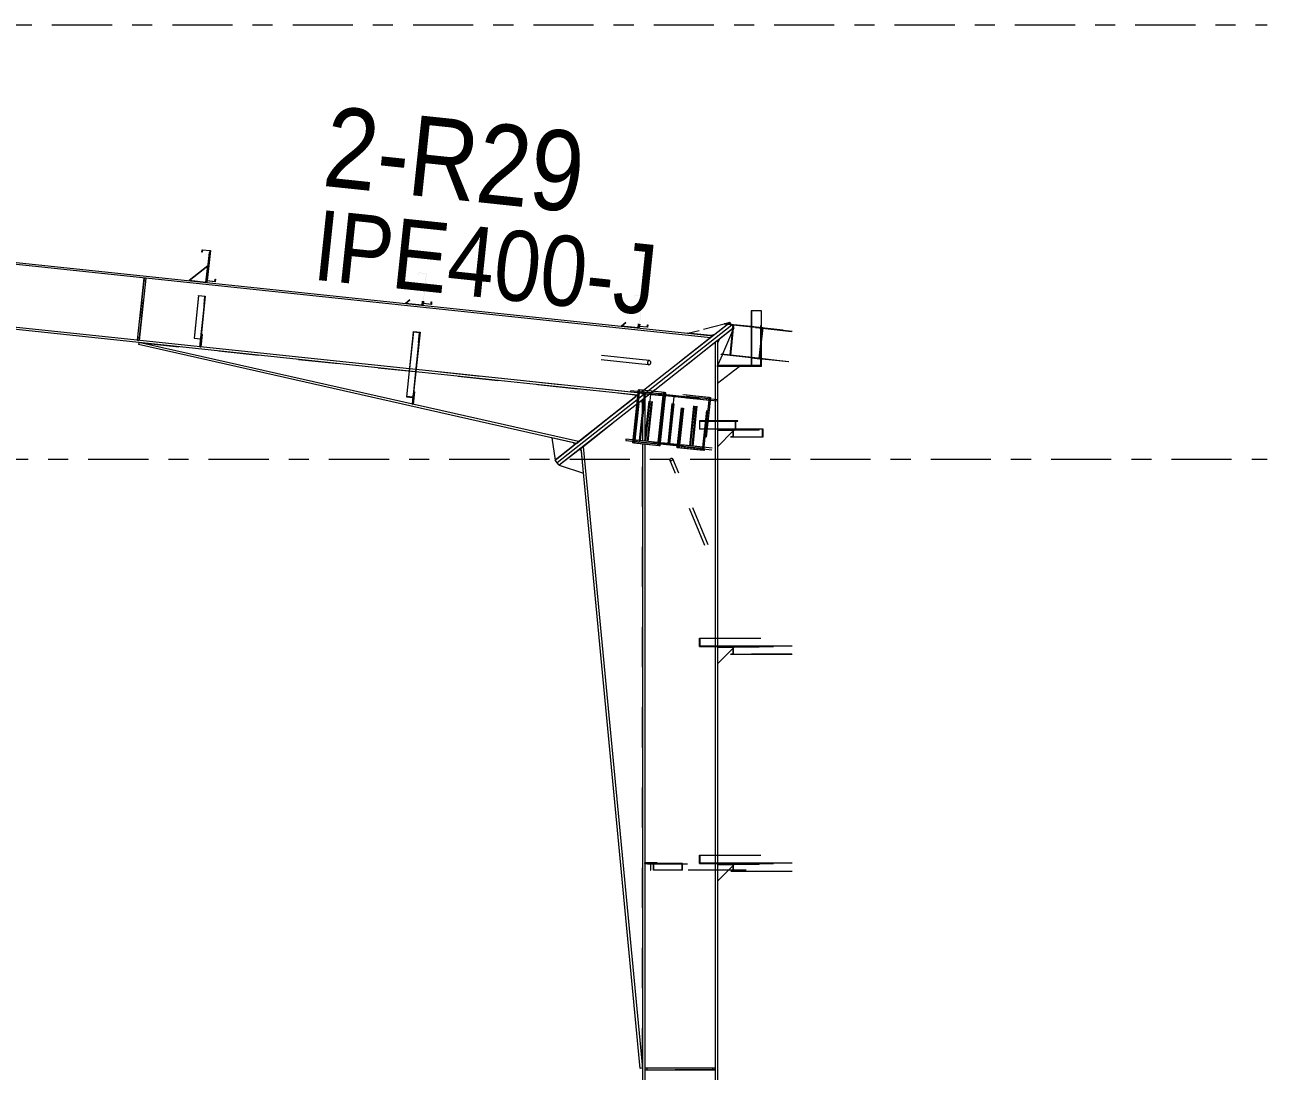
# Model space of a CAD drawing. Header units: millimetres. Extents: x -49 to 773, y -69 to 505.
# Drawn here: x 334.8 to 396.8, y 61.4 to 113.5 of the extents above; entities that cross this region are included whole.
import ezdxf

# ---------------------------------------------------------------- set-up
doc = ezdxf.new("R2010")
doc.units = ezdxf.units.MM
for name, pattern in [('XKITLINE00', [0]), ('XKITLINE02', [4, 2, -2]), ('XKITLINE03', [6, 3, -1, 1, -1])]:
    doc.linetypes.add(name, pattern=pattern)
for name, color, linetype, lineweight in [('Part', 2, 'Continuous', 0), ('PartMark', 7, 'Continuous', 0), ('S-grid', 1, 'Continuous', 0)]:
    doc.layers.add(name, color=color, linetype=linetype, lineweight=lineweight)
doc.styles.add('ARIAL', font='ARIAL.TTF')

# ---------------------------------------------------------------- blocks, each defined once
blk = doc.blocks.new('*A1')
at = {"layer": 'Part'}
blk.add_hatch(color=3, dxfattribs=at).paths.add_polyline_path([(343.502, 100.027), (343.504, 100.048), (343.836, 100.013), (343.792, 99.593), (343.775, 99.595), (343.817, 99.994)], flags=17)
blk = doc.blocks.new('*A2')
at = {"layer": 'Part'}
blk.add_hatch(color=3, dxfattribs=at).paths.add_polyline_path([(369.707, 98.619), (369.709, 98.635), (370.173, 98.586), (370.011, 97.053), (369.547, 97.102), (369.549, 97.119), (369.994, 97.071), (370.152, 98.571)], flags=17)
blk = doc.blocks.new('*A3')
at = {"layer": 'Part'}
blk.add_hatch(color=3, dxfattribs=at).paths.add_polyline_path([(368.494, 93.777), (368.494, 93.39), (370.173, 93.39), (370.173, 92.973), (370.033, 92.973), (370.033, 92.988), (370.156, 92.988), (370.156, 93.375), (368.478, 93.375), (368.478, 93.792), (368.617, 93.792), (368.617, 93.777)], flags=17)
blk = doc.blocks.new('*A4')
at = {"layer": 'Part'}
blk.add_hatch(color=3, dxfattribs=at).paths.add_polyline_path([(368.494, 82.943), (368.494, 82.557), (370.173, 82.557), (370.173, 82.14), (370.033, 82.14), (370.033, 82.155), (370.156, 82.155), (370.156, 82.542), (368.478, 82.542), (368.478, 82.958), (368.617, 82.958), (368.617, 82.943)], flags=17)
blk = doc.blocks.new('*A5')
at = {"layer": 'Part'}
blk.add_hatch(color=3, dxfattribs=at).paths.add_polyline_path([(368.494, 72.11), (368.494, 71.723), (370.173, 71.723), (370.173, 71.307), (370.033, 71.307), (370.033, 71.322), (370.156, 71.322), (370.156, 71.708), (368.478, 71.708), (368.478, 72.125), (368.617, 72.125), (368.617, 72.11)], flags=17)
blk = doc.blocks.new('*A14')
at = {"layer": 'Part'}
blk.add_hatch(color=3, dxfattribs=at).paths.add_polyline_path([(365.047, 95.218), (365.055, 95.293), (366.446, 95.146), (366.438, 95.071), (365.772, 95.142), (365.526, 92.805), (366.191, 92.734), (366.183, 92.66), (364.793, 92.806), (364.8, 92.881), (365.466, 92.811), (365.712, 95.148)], flags=17)
blk = doc.blocks.new('*A15')
at = {"layer": 'Part'}
blk.add_hatch(color=3, dxfattribs=at).paths.add_polyline_path([(344.317, 100.748), (344.329, 100.857), (344.344, 100.856), (344.331, 100.731), (343.916, 100.775), (344.074, 102.268), (343.689, 102.309), (343.678, 102.199), (343.663, 102.201), (343.676, 102.325), (344.09, 102.282), (343.933, 100.788)], flags=17)
blk = doc.blocks.new('*A71')
at = {"layer": 'Part'}
blk.add_hatch(color=3, dxfattribs=at).paths.add_polyline_path([(355.091, 99.611), (355.102, 99.721), (355.117, 99.719), (355.104, 99.595), (354.69, 99.639), (354.847, 101.132), (354.463, 101.173), (354.451, 101.063), (354.436, 101.065), (354.449, 101.189), (354.864, 101.145), (354.706, 99.652)], flags=17)
blk = doc.blocks.new('*A72')
at = {"layer": 'Part'}
blk.add_hatch(color=3, dxfattribs=at).paths.add_polyline_path([(354.205, 98.219), (354.208, 98.245), (354.539, 98.21), (354.485, 97.695), (354.468, 97.697), (354.52, 98.186)], flags=17)
blk = doc.blocks.new('*A99')
at = {"layer": 'Part'}
blk.add_hatch(color=3, dxfattribs=at).paths.add_polyline_path([(368.494, 82.943), (368.494, 82.557), (370.173, 82.557), (370.173, 82.14), (370.033, 82.14), (370.033, 82.155), (370.156, 82.155), (370.156, 82.542), (368.478, 82.542), (368.478, 82.958), (368.617, 82.958), (368.617, 82.943)], flags=17)
blk = doc.blocks.new('*A100')
at = {"layer": 'Part'}
blk.add_hatch(color=3, dxfattribs=at).paths.add_polyline_path([(368.494, 72.11), (368.494, 71.723), (370.173, 71.723), (370.173, 71.307), (370.033, 71.307), (370.033, 71.322), (370.156, 71.322), (370.156, 71.708), (368.478, 71.708), (368.478, 72.125), (368.617, 72.125), (368.617, 72.11)], flags=17)
blk = doc.blocks.new('*A104')
at = {"layer": 'Part'}
blk.add_hatch(color=3, dxfattribs=at).paths.add_polyline_path([(367.254, 71.692), (367.254, 71.708), (367.63, 71.708), (367.63, 71.375), (367.612, 71.375), (367.612, 71.692)], flags=17)
blk = doc.blocks.new('*A105')
at = {"layer": 'Part'}
blk.add_hatch(color=3, dxfattribs=at).paths.add_polyline_path([(365.864, 98.475), (365.876, 98.584), (365.891, 98.583), (365.878, 98.459), (365.463, 98.502), (365.621, 99.996), (365.236, 100.036), (365.225, 99.927), (365.21, 99.928), (365.223, 100.053), (365.637, 100.009), (365.48, 98.516)], flags=17)
blk = doc.blocks.new('*A106')
at = {"layer": 'Part'}
blk.add_hatch(color=3, dxfattribs=at).paths.add_polyline_path([(355.091, 99.611), (355.102, 99.721), (355.117, 99.719), (355.104, 99.595), (354.69, 99.639), (354.847, 101.132), (354.463, 101.173), (354.451, 101.063), (354.436, 101.065), (354.449, 101.189), (354.864, 101.145), (354.706, 99.652)], flags=17)
blk = doc.blocks.new('*A107')
at = {"layer": 'Part'}
blk.add_hatch(color=3, dxfattribs=at).paths.add_polyline_path([(344.317, 100.748), (344.329, 100.857), (344.344, 100.856), (344.331, 100.731), (343.916, 100.775), (344.074, 102.268), (343.689, 102.309), (343.678, 102.199), (343.663, 102.201), (343.676, 102.325), (344.09, 102.282), (343.933, 100.788)], flags=17)
blk = doc.blocks.new('*A319')
at = {"layer": 'S-grid', "color": 1, "linetype": 'XKITLINE03', "lineweight": 0}
blk.add_line((186.192, 113.542), (396.77, 113.542), dxfattribs=at)
blk = doc.blocks.new('*A320')
at = {"layer": 'S-grid', "color": 1, "linetype": 'XKITLINE03', "lineweight": 0}
blk.add_line((-10, 91.875), (396.77, 91.875), dxfattribs=at)
blk = doc.blocks.new('*A323')
at = {"layer": 'Part', "color": 7, "linetype": 'XKITLINE02', "lineweight": 0}
for p, q in [((365.473, 95.332), (365.194, 92.68)), ((365.249, 92.674), (365.529, 95.326)), ((366.725, 95.2), (365.473, 95.332)), ((366.445, 92.548), (365.194, 92.68))]:
    blk.add_line(p, q, dxfattribs=at)
at = {"layer": 'Part', "color": 2, "linetype": 'XKITLINE00', "lineweight": 0}
for p, q in [((366.453, 92.548), (366.733, 95.2)), ((366.509, 92.542), (366.788, 95.194)), ((366.788, 95.194), (366.725, 95.2)), ((366.509, 92.542), (366.445, 92.548))]:
    blk.add_line(p, q, dxfattribs=at)
blk = doc.blocks.new('*A324')
at = {"layer": 'Part', "color": 7, "linetype": 'XKITLINE02', "lineweight": 0}
for p, q in [((365.594, 95.236), (365.586, 95.161)), ((365.586, 95.161), (366.772, 95.036)), ((366.78, 95.111), (365.594, 95.236)), ((365.871, 92.768), (366.118, 95.105)), ((365.92, 92.763), (366.166, 95.1)), ((366.483, 95.067), (366.491, 95.141)), ((366.698, 95.044), (366.705, 95.119)), ((366.902, 92.659), (367.148, 94.996)), ((365.34, 92.824), (365.332, 92.75)), ((366.517, 92.625), (365.332, 92.75)), ((366.525, 92.699), (365.34, 92.824)), ((366.229, 92.655), (366.237, 92.73)), ((366.443, 92.632), (366.451, 92.707))]:
    blk.add_line(p, q, dxfattribs=at)
at = {"layer": 'Part', "color": 2, "linetype": 'XKITLINE00', "lineweight": 0}
for p, q in [((367.874, 94.92), (366.772, 95.036)), ((366.78, 95.111), (367.882, 94.994)), ((366.962, 92.653), (367.209, 94.99)), ((367.882, 94.994), (367.874, 94.92)), ((367.62, 92.508), (366.517, 92.625)), ((366.525, 92.699), (367.627, 92.583)), ((367.627, 92.583), (367.62, 92.508))]:
    blk.add_line(p, q, dxfattribs=at)
blk = doc.blocks.new('*A325')
at = {"layer": 'Part', "color": 7, "linetype": 'XKITLINE02', "lineweight": 0}
for p, q in [((371.45, 82.542), (369.375, 82.542)), ((369.375, 82.542), (369.375, 82.5)), ((369.375, 82.542), (369.375, 82.5)), ((370.061, 82.5), (370.061, 82.542)), ((371.45, 82.5), (370.156, 82.5)), ((370.967, 82.5), (370.967, 82.542)), ((371.45, 82.5), (371.45, 82.542))]:
    blk.add_line(p, q, dxfattribs=at)
at = {"layer": 'Part', "color": 2, "linetype": 'XKITLINE00', "lineweight": 0}
for p, q in [((369.375, 82.5), (370.156, 82.5)), ((369.806, 82.5), (369.806, 82.542))]:
    blk.add_line(p, q, dxfattribs=at)
blk = doc.blocks.new('*A326')
at = {"layer": 'Part', "color": 7, "linetype": 'XKITLINE02', "lineweight": 0}
for p, q in [((369.375, 82.5), (369.375, 81.667)), ((370.205, 82.5), (369.375, 82.5)), ((370.156, 82.451), (370.205, 82.5))]:
    blk.add_line(p, q, dxfattribs=at)
at = {"layer": 'Part', "color": 2, "linetype": 'XKITLINE00', "lineweight": 0}
blk.add_line((370.156, 82.451), (369.375, 81.667), dxfattribs=at)
blk = doc.blocks.new('*A327')
at = {"layer": 'Part', "color": 7, "linetype": 'XKITLINE02', "lineweight": 0}
for p, q in [((362.473, 92.352), (361.484, 91.573)), ((362.689, 91.185), (362.583, 92.305))]:
    blk.add_line(p, q, dxfattribs=at)
at = {"layer": 'Part', "color": 2, "linetype": 'XKITLINE00', "lineweight": 0}
for p, q in [((362.583, 92.305), (362.473, 92.352)), ((361.484, 91.573), (362.689, 91.185))]:
    blk.add_line(p, q, dxfattribs=at)
blk = doc.blocks.new('*A328')
at = {"layer": 'Part', "color": 2, "linetype": 'XKITLINE00', "lineweight": 0}
for p, q in [((361.114, 92.942), (361.278, 91.835)), ((362.235, 92.589), (362.211, 92.694))]:
    blk.add_line(p, q, dxfattribs=at)
at = {"layer": 'Part', "color": 7, "linetype": 'XKITLINE02', "lineweight": 0}
for p, q in [((362.211, 92.694), (361.114, 92.942)), ((361.278, 91.835), (362.235, 92.589))]:
    blk.add_line(p, q, dxfattribs=at)
blk = doc.blocks.new('*A329')
at = {"layer": 'Part', "color": 2, "linetype": 'XKITLINE00', "lineweight": 0}
for p, q in [((369.473, 97.871), (369.375, 97.669)), ((370.122, 98.28), (369.619, 97.111)), ((369.612, 97.095), (369.375, 96.544))]:
    blk.add_line(p, q, dxfattribs=at)
at = {"layer": 'Part', "color": 7, "linetype": 'XKITLINE02', "lineweight": 0}
for p, q in [((370.188, 98.435), (369.473, 97.871)), ((370.188, 98.435), (370.122, 98.28)), ((369.375, 97.669), (369.375, 96.544)), ((369.619, 97.111), (369.612, 97.095))]:
    blk.add_line(p, q, dxfattribs=at)
blk = doc.blocks.new('*A330')
at = {"layer": 'Part', "color": 2, "linetype": 'XKITLINE00', "lineweight": 0}
for p, q in [((371.57, 99.275), (371.049, 99.275)), ((371.049, 99.275), (371.049, 96.544)), ((371.086, 96.544), (371.086, 99.275)), ((371.57, 96.544), (371.57, 99.275)), ((371.049, 96.544), (371.57, 96.544))]:
    blk.add_line(p, q, dxfattribs=at)
at = {"layer": 'Part', "color": 7, "linetype": 'XKITLINE02', "lineweight": 0}
blk.add_line((371.532, 96.544), (371.532, 99.275), dxfattribs=at)
blk = doc.blocks.new('*A331')
at = {"layer": 'Part', "color": 2, "linetype": 'XKITLINE00', "lineweight": 0}
blk.add_line((369.375, 95.669), (370.442, 96.502), dxfattribs=at)
at = {"layer": 'Part', "color": 7, "linetype": 'XKITLINE02', "lineweight": 0}
for p, q in [((369.375, 96.502), (369.375, 95.669)), ((370.442, 96.502), (369.375, 96.502))]:
    blk.add_line(p, q, dxfattribs=at)
blk = doc.blocks.new('*A332')
at = {"layer": 'Part', "color": 2, "linetype": 'XKITLINE00', "lineweight": 0}
for p, q in [((371.57, 96.544), (369.375, 96.544)), ((371.57, 96.502), (369.375, 96.502)), ((369.806, 96.502), (369.806, 96.544)), ((371.086, 96.502), (371.086, 96.544)), ((371.57, 96.502), (371.57, 96.544))]:
    blk.add_line(p, q, dxfattribs=at)
at = {"layer": 'Part', "color": 7, "linetype": 'XKITLINE02', "lineweight": 0}
for p, q in [((369.375, 96.544), (369.375, 96.502)), ((369.375, 96.502), (369.375, 96.544)), ((370.061, 96.502), (370.061, 96.544))]:
    blk.add_line(p, q, dxfattribs=at)
blk = doc.blocks.new('*A333')
at = {"layer": 'Part', "color": 7, "linetype": 'XKITLINE02', "lineweight": 0}
for p, q in [((343.504, 100.048), (343.279, 97.908)), ((343.817, 99.994), (343.567, 97.626)), ((343.584, 97.625), (343.836, 100.013)), ((343.279, 97.908), (343.594, 97.875)), ((343.28, 97.921), (343.612, 97.886)), ((343.567, 97.626), (343.584, 97.625))]:
    blk.add_line(p, q, dxfattribs=at)
blk = doc.blocks.new('*A334')
at = {"layer": 'Part', "color": 2, "linetype": 'XKITLINE00', "lineweight": 0}
blk.add_line((354.031, 99.825), (353.811, 99.647), dxfattribs=at)
at = {"layer": 'Part', "color": 7, "linetype": 'XKITLINE02', "lineweight": 0}
for p, q in [((353.811, 99.647), (354.031, 99.825)), ((354.661, 99.759), (354.64, 99.56)), ((354.64, 99.56), (354.661, 99.759)), ((354.64, 99.56), (353.811, 99.647))]:
    blk.add_line(p, q, dxfattribs=at)
blk = doc.blocks.new('*A335')
at = {"layer": 'Part', "color": 2, "linetype": 'XKITLINE00', "lineweight": 0}
for p, q in [((354.661, 99.759), (354.64, 99.56)), ((354.69, 99.639), (354.681, 99.556))]:
    blk.add_line(p, q, dxfattribs=at)
at = {"layer": 'Part', "color": 7, "linetype": 'XKITLINE02', "lineweight": 0}
for p, q in [((354.69, 99.639), (354.702, 99.755)), ((354.681, 99.556), (354.64, 99.56))]:
    blk.add_line(p, q, dxfattribs=at)
blk = doc.blocks.new('*A336')
at = {"layer": 'Part', "color": 2, "linetype": 'XKITLINE00', "lineweight": 0}
blk.add_line((343.954, 101.525), (343.037, 100.784), dxfattribs=at)
at = {"layer": 'Part', "color": 7, "linetype": 'XKITLINE02', "lineweight": 0}
for p, q in [((343.037, 100.784), (343.954, 101.525)), ((343.954, 101.525), (343.866, 100.696)), ((343.866, 100.696), (343.954, 101.525)), ((343.954, 101.525), (343.954, 101.525)), ((343.866, 100.696), (343.037, 100.784))]:
    blk.add_line(p, q, dxfattribs=at)
blk = doc.blocks.new('*A337')
at = {"layer": 'Part', "color": 2, "linetype": 'XKITLINE00', "lineweight": 0}
for p, q in [((344.023, 102.188), (343.866, 100.696)), ((344.065, 102.184), (344.023, 102.188)), ((343.916, 100.775), (343.908, 100.692))]:
    blk.add_line(p, q, dxfattribs=at)
at = {"layer": 'Part', "color": 7, "linetype": 'XKITLINE02', "lineweight": 0}
for p, q in [((343.916, 100.775), (344.065, 102.184)), ((343.908, 100.692), (343.866, 100.696))]:
    blk.add_line(p, q, dxfattribs=at)
blk = doc.blocks.new('*A338')
at = {"layer": 'Part', "color": 2, "linetype": 'XKITLINE00', "lineweight": 0}
for p, q in [((343.502, 100.027), (343.279, 97.908)), ((343.502, 100.027), (343.504, 100.048)), ((343.817, 99.994), (343.502, 100.027)), ((343.504, 100.048), (343.836, 100.013)), ((343.836, 100.013), (343.607, 97.847)), ((343.775, 99.595), (343.817, 99.994)), ((343.775, 99.595), (343.567, 97.626)), ((343.792, 99.593), (343.775, 99.595)), ((343.279, 97.908), (343.594, 97.875)), ((343.567, 97.626), (343.584, 97.625))]:
    blk.add_line(p, q, dxfattribs=at)
at = {"layer": 'Part', "color": 7, "linetype": 'XKITLINE02', "lineweight": 0}
for p, q in [((343.28, 97.921), (343.612, 97.886)), ((343.607, 97.847), (343.584, 97.625))]:
    blk.add_line(p, q, dxfattribs=at)
blk = doc.blocks.new('*A339')
at = {"layer": 'Part', "color": 2, "linetype": 'XKITLINE00', "lineweight": 0}
for p, q in [((368.67, 98.36), (369.708, 98.626)), ((369.982, 98.696), (369.733, 98.633)), ((367.894, 98.162), (368.451, 98.304)), ((369.013, 98.044), (369.236, 98.108))]:
    blk.add_line(p, q, dxfattribs=at)
at = {"layer": 'Part', "color": 7, "linetype": 'XKITLINE02', "lineweight": 0}
for p, q in [((369.236, 98.108), (369.982, 98.696)), ((369.733, 98.633), (369.708, 98.626)), ((369.013, 98.044), (367.894, 98.162))]:
    blk.add_line(p, q, dxfattribs=at)
blk = doc.blocks.new('*A340')
at = {"layer": 'Part', "color": 2, "linetype": 'XKITLINE00', "lineweight": 0}
blk.add_line((364.804, 98.689), (364.585, 98.511), dxfattribs=at)
at = {"layer": 'Part', "color": 7, "linetype": 'XKITLINE02', "lineweight": 0}
for p, q in [((364.585, 98.511), (364.804, 98.689)), ((365.413, 98.424), (364.585, 98.511)), ((365.434, 98.623), (365.413, 98.424)), ((365.413, 98.424), (365.434, 98.623))]:
    blk.add_line(p, q, dxfattribs=at)
blk = doc.blocks.new('*A341')
at = {"layer": 'Part', "color": 2, "linetype": 'XKITLINE00', "lineweight": 0}
for p, q in [((365.434, 98.623), (365.413, 98.424)), ((365.463, 98.502), (365.455, 98.419))]:
    blk.add_line(p, q, dxfattribs=at)
at = {"layer": 'Part', "color": 7, "linetype": 'XKITLINE02', "lineweight": 0}
for p, q in [((365.463, 98.502), (365.476, 98.618)), ((365.455, 98.419), (365.413, 98.424))]:
    blk.add_line(p, q, dxfattribs=at)
blk = doc.blocks.new('*A342')
at = {"layer": 'Part', "color": 2, "linetype": 'XKITLINE00', "lineweight": 0}
for p, q in [((369.707, 98.619), (369.709, 98.635)), ((370.152, 98.569), (369.707, 98.619)), ((370.152, 98.571), (369.707, 98.619)), ((369.709, 98.635), (370.173, 98.586)), ((369.994, 97.071), (370.152, 98.571)), ((370.173, 98.586), (370.011, 97.053)), ((371.049, 98.488), (370.173, 98.586)), ((371.628, 98.423), (371.57, 98.429)), ((371.628, 98.423), (371.57, 97.871)), ((369.547, 97.102), (369.549, 97.119)), ((370.011, 97.053), (369.547, 97.102)), ((371.049, 96.934), (369.547, 97.102)), ((369.549, 97.119), (369.994, 97.071)), ((371.049, 96.936), (370.011, 97.053))]:
    blk.add_line(p, q, dxfattribs=at)
at = {"layer": 'Part', "color": 7, "linetype": 'XKITLINE02', "lineweight": 0}
for p, q in [((371.258, 98.462), (369.709, 98.635)), ((371.612, 98.408), (370.152, 98.571)), ((371.256, 98.445), (370.152, 98.569)), ((371.57, 98.429), (371.049, 98.488)), ((371.256, 98.445), (371.258, 98.462)), ((371.612, 98.408), (371.256, 98.445)), ((371.258, 98.462), (371.628, 98.423)), ((371.452, 96.908), (371.612, 98.408)), ((371.57, 97.871), (371.465, 96.89)), ((371.096, 96.945), (369.549, 97.119)), ((371.452, 96.908), (369.994, 97.071)), ((371.465, 96.89), (371.049, 96.936)), ((371.094, 96.929), (371.049, 96.934)), ((371.094, 96.929), (371.096, 96.945)), ((371.465, 96.89), (371.094, 96.929)), ((371.096, 96.945), (371.452, 96.908))]:
    blk.add_line(p, q, dxfattribs=at)
blk = doc.blocks.new('*A343')
at = {"layer": 'Part', "color": 2, "linetype": 'XKITLINE00', "lineweight": 0}
for p, q in [((370.38, 93.792), (368.478, 93.792)), ((368.478, 93.792), (368.478, 93.375)), ((368.494, 93.39), (368.494, 93.777)), ((368.494, 93.777), (370.38, 93.777)), ((368.617, 93.777), (368.617, 93.792)), ((370.282, 93.39), (370.282, 93.777)), ((370.38, 93.777), (370.38, 93.792)), ((370.156, 93.375), (368.478, 93.375)), ((368.494, 93.39), (371.625, 93.39)), ((370.033, 92.973), (370.033, 92.988)), ((370.156, 92.988), (370.033, 92.988)), ((371.625, 92.973), (370.033, 92.973)), ((370.156, 92.988), (370.156, 93.375)), ((370.173, 92.973), (370.173, 93.39)), ((371.625, 93.39), (371.625, 92.973))]:
    blk.add_line(p, q, dxfattribs=at)
at = {"layer": 'Part', "color": 7, "linetype": 'XKITLINE02', "lineweight": 0}
for p, q in [((370.268, 93.375), (370.268, 93.792)), ((371.612, 93.375), (370.156, 93.375)), ((370.156, 92.988), (371.612, 92.988)), ((371.514, 92.973), (371.514, 92.988)), ((371.612, 92.988), (371.612, 93.375))]:
    blk.add_line(p, q, dxfattribs=at)
blk = doc.blocks.new('*A344')
at = {"layer": 'Part', "color": 2, "linetype": 'XKITLINE00', "lineweight": 0}
for p, q in [((368.478, 82.542), (368.478, 82.958)), ((368.478, 82.958), (371.529, 82.958)), ((368.478, 82.542), (370.156, 82.542)), ((371.529, 82.943), (368.494, 82.943)), ((368.494, 82.943), (368.494, 82.557)), ((373.084, 82.557), (368.494, 82.557)), ((368.617, 82.943), (368.617, 82.958)), ((370.156, 82.155), (370.156, 82.542)), ((370.173, 82.14), (370.173, 82.557)), ((370.033, 82.14), (370.033, 82.155)), ((370.156, 82.155), (370.033, 82.155)), ((373.084, 82.14), (370.033, 82.14))]:
    blk.add_line(p, q, dxfattribs=at)
at = {"layer": 'Part', "color": 7, "linetype": 'XKITLINE02', "lineweight": 0}
for p, q in [((370.156, 82.542), (373.067, 82.542)), ((373.067, 82.155), (370.156, 82.155))]:
    blk.add_line(p, q, dxfattribs=at)
blk = doc.blocks.new('*A345')
at = {"layer": 'Part', "color": 2, "linetype": 'XKITLINE00', "lineweight": 0}
for p, q in [((368.478, 71.708), (368.478, 72.125)), ((368.478, 72.125), (371.529, 72.125)), ((371.529, 72.11), (368.494, 72.11)), ((368.494, 72.11), (368.494, 71.723)), ((368.617, 72.11), (368.617, 72.125)), ((368.478, 71.708), (370.156, 71.708)), ((373.084, 71.723), (368.494, 71.723)), ((370.033, 71.307), (370.033, 71.322)), ((370.156, 71.322), (370.033, 71.322)), ((373.084, 71.307), (370.033, 71.307)), ((370.156, 71.322), (370.156, 71.708)), ((370.173, 71.307), (370.173, 71.723))]:
    blk.add_line(p, q, dxfattribs=at)
at = {"layer": 'Part', "color": 7, "linetype": 'XKITLINE02', "lineweight": 0}
for p, q in [((370.156, 71.708), (373.067, 71.708)), ((373.067, 71.322), (370.156, 71.322))]:
    blk.add_line(p, q, dxfattribs=at)
blk = doc.blocks.new('*A354')
at = {"layer": 'Part', "color": 2, "linetype": 'XKITLINE00', "lineweight": 0}
for p, q in [((365.047, 95.218), (365.055, 95.293)), ((365.712, 95.148), (365.047, 95.218)), ((366.446, 95.146), (365.055, 95.293)), ((365.712, 95.148), (365.466, 92.811)), ((365.526, 92.805), (365.772, 95.142)), ((366.438, 95.071), (365.772, 95.142)), ((365.801, 92.776), (366.047, 95.113)), ((366.438, 95.071), (366.446, 95.146)), ((366.579, 95.057), (366.438, 95.071)), ((366.587, 95.131), (366.446, 95.146)), ((366.579, 95.057), (366.587, 95.131)), ((364.8, 92.881), (364.793, 92.806)), ((364.793, 92.806), (366.324, 92.645)), ((365.466, 92.811), (364.8, 92.881)), ((366.332, 92.719), (365.526, 92.805)), ((366.183, 92.66), (366.191, 92.734)), ((366.324, 92.645), (366.332, 92.719))]:
    blk.add_line(p, q, dxfattribs=at)
at = {"layer": 'Part', "color": 7, "linetype": 'XKITLINE02', "lineweight": 0}
for p, q in [((365.468, 95.174), (365.475, 95.248)), ((365.772, 95.142), (365.712, 95.148)), ((365.753, 92.781), (365.999, 95.118)), ((365.213, 92.762), (365.221, 92.837)), ((365.466, 92.811), (365.526, 92.805)), ((366.324, 92.645), (366.183, 92.66))]:
    blk.add_line(p, q, dxfattribs=at)
blk = doc.blocks.new('*A355')
at = {"layer": 'Part', "color": 2, "linetype": 'XKITLINE00', "lineweight": 0}
for p, q in [((343.663, 102.201), (343.676, 102.325)), ((343.678, 102.199), (343.663, 102.201)), ((343.676, 102.325), (344.09, 102.282)), ((343.689, 102.309), (343.678, 102.199)), ((344.074, 102.268), (343.689, 102.309)), ((343.916, 100.775), (344.074, 102.268)), ((344.09, 102.282), (343.933, 100.788)), ((344.331, 100.731), (343.916, 100.775)), ((343.933, 100.788), (344.317, 100.748)), ((344.317, 100.748), (344.329, 100.857)), ((344.329, 100.857), (344.344, 100.856)), ((344.344, 100.856), (344.331, 100.731))]:
    blk.add_line(p, q, dxfattribs=at)
blk = doc.blocks.new('*A533')
at = {"layer": 'Part', "color": 7, "linetype": 'XKITLINE02', "lineweight": 0}
for p, q in [((369.375, 97.794), (365.625, 94.837)), ((365.625, 94.837), (365.625, 92.635)), ((365.742, 94.929), (365.742, 92.623)), ((369.258, 93.792), (369.258, 93.375)), ((369.375, 93.792), (369.375, 93.375)), ((369.258, 82.958), (369.258, 82.542)), ((369.375, 82.958), (369.375, 82.542)), ((369.258, 72.125), (369.258, 71.708)), ((369.375, 72.125), (369.375, 71.708)), ((369.258, 61.292), (369.258, 60.875)), ((369.375, 61.292), (369.375, 60.875)), ((369.258, 50.458), (369.258, 50.042)), ((369.375, 50.458), (369.375, 50.042)), ((369.375, 16.833), (365.625, 16.833))]:
    blk.add_line(p, q, dxfattribs=at)
at = {"layer": 'Part', "color": 2, "linetype": 'XKITLINE00', "lineweight": 0}
for p, q in [((369.258, 97.702), (369.258, 93.792)), ((369.375, 97.794), (369.375, 93.792)), ((369.258, 93.375), (369.258, 82.958)), ((369.375, 93.375), (369.375, 82.958)), ((365.625, 92.635), (365.625, 16.833)), ((365.742, 92.623), (365.742, 16.833)), ((369.258, 82.542), (369.258, 72.125)), ((369.375, 82.542), (369.375, 72.125)), ((369.258, 71.708), (369.258, 61.292)), ((369.375, 71.708), (369.375, 61.292)), ((369.258, 60.875), (369.258, 50.458)), ((369.375, 60.875), (369.375, 50.458)), ((369.258, 50.042), (369.258, 16.833)), ((369.375, 50.042), (369.375, 16.833))]:
    blk.add_line(p, q, dxfattribs=at)
blk = doc.blocks.new('*A534')
at = {"layer": 'Part', "color": 2, "linetype": 'XKITLINE00', "lineweight": 0}
for p, q in [((369.016, 97.935), (257.071, 109.742)), ((257.083, 109.85), (369.138, 98.031)), ((354, 96.276), (256.733, 106.535)), ((354.011, 96.383), (256.744, 106.643)), ((365.382, 95.075), (354.331, 96.241)), ((365.047, 95.219), (354.343, 96.348))]:
    blk.add_line(p, q, dxfattribs=at)
at = {"layer": 'Part', "color": 7, "linetype": 'XKITLINE02', "lineweight": 0}
for p, q in [((369.138, 98.031), (365.388, 95.075)), ((354.331, 96.241), (354, 96.276)), ((365.509, 95.171), (354.011, 96.383)), ((354.343, 96.348), (354.011, 96.383)), ((365.388, 95.075), (365.382, 95.075)), ((365.382, 95.075), (365.388, 95.075))]:
    blk.add_line(p, q, dxfattribs=at)
blk = doc.blocks.new('*A535')
at = {"layer": 'Part', "color": 7, "linetype": 'XKITLINE02', "lineweight": 0}
for p, q in [((362.571, 92.43), (365.528, 94.761)), ((365.528, 94.761), (365.625, 94.715)), ((365.625, 94.715), (365.528, 94.761)), ((365.625, 61.504), (365.625, 94.715)), ((365.625, 94.715), (365.625, 94.715)), ((365.625, 61.504), (365.625, 94.715))]:
    blk.add_line(p, q, dxfattribs=at)
at = {"layer": 'Part', "color": 2, "linetype": 'XKITLINE00', "lineweight": 0}
for p, q in [((365.509, 61.493), (362.571, 92.43)), ((362.68, 92.516), (365.625, 61.504)), ((365.625, 61.504), (365.509, 61.493))]:
    blk.add_line(p, q, dxfattribs=at)
blk = doc.blocks.new('*A536')
at = {"layer": 'Part', "color": 7, "linetype": 'XKITLINE02', "lineweight": 0}
for p, q in [((371.45, 71.708), (369.375, 71.708)), ((369.375, 71.708), (369.375, 71.667)), ((369.375, 71.708), (369.375, 71.667)), ((370.061, 71.667), (370.061, 71.708)), ((371.45, 71.667), (370.156, 71.667)), ((370.967, 71.667), (370.967, 71.708)), ((371.45, 71.667), (371.45, 71.708))]:
    blk.add_line(p, q, dxfattribs=at)
at = {"layer": 'Part', "color": 2, "linetype": 'XKITLINE00', "lineweight": 0}
for p, q in [((369.375, 71.667), (370.156, 71.667)), ((369.806, 71.667), (369.806, 71.708))]:
    blk.add_line(p, q, dxfattribs=at)
blk = doc.blocks.new('*A537')
at = {"layer": 'Part', "color": 7, "linetype": 'XKITLINE02', "lineweight": 0}
for p, q in [((369.375, 71.667), (369.375, 70.833)), ((370.205, 71.667), (369.375, 71.667)), ((370.156, 71.618), (370.205, 71.667))]:
    blk.add_line(p, q, dxfattribs=at)
at = {"layer": 'Part', "color": 2, "linetype": 'XKITLINE00', "lineweight": 0}
blk.add_line((370.156, 71.618), (369.375, 70.833), dxfattribs=at)
blk = doc.blocks.new('*A560')
at = {"layer": 'Part', "color": 7, "linetype": 'XKITLINE02', "lineweight": 0}
for p, q in [((340.781, 100.913), (340.454, 97.813)), ((340.537, 97.805), (340.864, 100.904)), ((340.768, 100.789), (340.851, 100.78)), ((340.864, 100.904), (340.781, 100.913)), ((340.467, 97.938), (340.55, 97.929)), ((340.454, 97.813), (340.537, 97.805))]:
    blk.add_line(p, q, dxfattribs=at)
blk = doc.blocks.new('*A563')
at = {"layer": 'Part', "color": 2, "linetype": 'XKITLINE00', "lineweight": 0}
for p, q in [((340.454, 97.813), (340.781, 100.913)), ((340.864, 100.904), (340.537, 97.805))]:
    blk.add_line(p, q, dxfattribs=at)
at = {"layer": 'Part', "color": 7, "linetype": 'XKITLINE02', "lineweight": 0}
for p, q in [((340.768, 100.789), (340.851, 100.78)), ((340.864, 100.904), (340.781, 100.913)), ((340.55, 97.929), (340.467, 97.938)), ((340.537, 97.805), (340.454, 97.813))]:
    blk.add_line(p, q, dxfattribs=at)
blk = doc.blocks.new('*A564')
at = {"layer": 'Part', "color": 7, "linetype": 'XKITLINE02', "lineweight": 0}
for p, q in [((367.824, 95.001), (367.816, 94.926)), ((369.348, 94.764), (367.816, 94.926)), ((369.355, 94.839), (367.824, 95.001)), ((368.101, 92.533), (368.347, 94.87)), ((368.149, 92.528), (368.396, 94.865)), ((368.927, 94.809), (368.935, 94.883)), ((367.569, 92.589), (367.562, 92.514)), ((367.562, 92.514), (369.093, 92.353)), ((369.101, 92.427), (367.569, 92.589)), ((368.681, 92.472), (368.673, 92.397))]:
    blk.add_line(p, q, dxfattribs=at)
blk = doc.blocks.new('*A565')
at = {"layer": 'Part', "color": 2, "linetype": 'XKITLINE00', "lineweight": 0}
for p, q in [((354.69, 99.639), (354.702, 99.755)), ((354.717, 99.753), (354.706, 99.652)), ((355.091, 99.611), (355.102, 99.712)), ((355.102, 99.721), (355.117, 99.719)), ((355.102, 99.712), (355.102, 99.721)), ((355.116, 99.711), (355.104, 99.595)), ((355.117, 99.719), (355.116, 99.711)), ((355.104, 99.595), (354.69, 99.639)), ((354.706, 99.652), (355.091, 99.611))]:
    blk.add_line(p, q, dxfattribs=at)
blk = doc.blocks.new('*A566')
at = {"layer": 'Part', "color": 2, "linetype": 'XKITLINE00', "lineweight": 0}
for p, q in [((340.525, 97.697), (340.502, 97.591)), ((362.333, 92.667), (340.502, 97.591)), ((362.443, 92.753), (340.525, 97.697)), ((362.443, 92.753), (365.29, 95)), ((365.264, 95.088), (365.291, 94.998)), ((365.29, 95), (365.264, 95.088)), ((365.291, 94.998), (365.29, 95))]:
    blk.add_line(p, q, dxfattribs=at)
at = {"layer": 'Part', "color": 7, "linetype": 'XKITLINE02', "lineweight": 0}
for p, q in [((340.525, 97.697), (365.264, 95.088)), ((362.333, 92.667), (365.291, 94.998))]:
    blk.add_line(p, q, dxfattribs=at)
blk = doc.blocks.new('*A567')
at = {"layer": 'Part', "color": 7, "linetype": 'XKITLINE02', "lineweight": 0}
for p, q in [((354.208, 98.245), (353.865, 94.992)), ((354.52, 98.186), (354.158, 94.756)), ((354.175, 94.754), (354.539, 98.21)), ((353.865, 94.992), (354.179, 94.958)), ((353.866, 95.002), (354.197, 94.967)), ((354.158, 94.756), (354.175, 94.754))]:
    blk.add_line(p, q, dxfattribs=at)
blk = doc.blocks.new('*A568')
at = {"layer": 'Part', "color": 7, "linetype": 'XKITLINE02', "lineweight": 0}
for p, q in [((354.226, 95.243), (354.161, 94.621)), ((354.202, 94.617), (354.268, 95.238)), ((354.268, 95.238), (354.226, 95.243)), ((354.161, 94.621), (354.202, 94.617)), ((354.174, 94.746), (354.215, 94.741))]:
    blk.add_line(p, q, dxfattribs=at)
blk = doc.blocks.new('*A569')
at = {"layer": 'Part', "color": 7, "linetype": 'XKITLINE02', "lineweight": 0}
for p, q in [((343.635, 98.106), (343.569, 97.485)), ((343.611, 97.48), (343.676, 98.102)), ((343.676, 98.102), (343.635, 98.106)), ((343.569, 97.485), (343.611, 97.48)), ((343.582, 97.609), (343.624, 97.605))]:
    blk.add_line(p, q, dxfattribs=at)
blk = doc.blocks.new('*A570')
at = {"layer": 'Part', "color": 2, "linetype": 'XKITLINE00', "lineweight": 0}
for p, q in [((354.205, 98.219), (353.865, 94.992)), ((354.539, 98.21), (354.203, 95.027)), ((354.205, 98.219), (354.208, 98.245)), ((354.52, 98.186), (354.205, 98.219)), ((354.208, 98.245), (354.539, 98.21)), ((354.468, 97.697), (354.52, 98.186)), ((354.468, 97.697), (354.158, 94.756)), ((354.468, 97.697), (354.485, 97.695)), ((353.865, 94.992), (354.179, 94.958)), ((354.158, 94.756), (354.175, 94.754))]:
    blk.add_line(p, q, dxfattribs=at)
at = {"layer": 'Part', "color": 7, "linetype": 'XKITLINE02', "lineweight": 0}
for p, q in [((354.197, 94.967), (353.866, 95.002)), ((354.203, 95.027), (354.175, 94.754))]:
    blk.add_line(p, q, dxfattribs=at)
blk = doc.blocks.new('*A571')
at = {"layer": 'Part', "color": 2, "linetype": 'XKITLINE00', "lineweight": 0}
for p, q in [((354.161, 94.621), (354.203, 95.027)), ((354.268, 95.238), (354.202, 94.617)), ((354.226, 95.243), (354.268, 95.238)), ((354.202, 94.617), (354.161, 94.621))]:
    blk.add_line(p, q, dxfattribs=at)
at = {"layer": 'Part', "color": 7, "linetype": 'XKITLINE02', "lineweight": 0}
for p, q in [((354.203, 95.027), (354.226, 95.243)), ((354.174, 94.746), (354.215, 94.741))]:
    blk.add_line(p, q, dxfattribs=at)
blk = doc.blocks.new('*A572')
at = {"layer": 'Part', "color": 7, "linetype": 'XKITLINE02', "lineweight": 0}
for p, q in [((343.607, 97.847), (343.635, 98.106)), ((343.611, 97.48), (343.569, 97.485)), ((343.582, 97.609), (343.624, 97.605))]:
    blk.add_line(p, q, dxfattribs=at)
at = {"layer": 'Part', "color": 2, "linetype": 'XKITLINE00', "lineweight": 0}
for p, q in [((343.676, 98.102), (343.611, 97.48)), ((343.635, 98.106), (343.676, 98.102)), ((343.569, 97.485), (343.607, 97.847))]:
    blk.add_line(p, q, dxfattribs=at)
blk = doc.blocks.new('*A573')
at = {"layer": 'Part', "color": 7, "linetype": 'XKITLINE02', "lineweight": 0}
for p, q in [((367.423, 92.445), (367.703, 95.097)), ((367.479, 92.439), (367.758, 95.091)), ((367.703, 95.097), (369.018, 94.958)), ((368.682, 92.312), (368.962, 94.964)), ((369.018, 94.958), (368.738, 92.307)), ((368.738, 92.307), (367.423, 92.445))]:
    blk.add_line(p, q, dxfattribs=at)
blk = doc.blocks.new('*A574')
at = {"layer": 'Part', "color": 7, "linetype": 'XKITLINE02', "lineweight": 0}
for p, q in [((367.36, 92.452), (367.64, 95.104)), ((367.416, 92.446), (367.695, 95.098)), ((367.64, 95.104), (368.955, 94.965)), ((368.619, 92.319), (368.899, 94.971)), ((368.955, 94.965), (368.675, 92.313)), ((368.675, 92.313), (367.36, 92.452))]:
    blk.add_line(p, q, dxfattribs=at)
blk = doc.blocks.new('*A575')
at = {"layer": 'Part', "color": 7, "linetype": 'XKITLINE02', "lineweight": 0}
for p, q in [((366.521, 95.063), (366.528, 95.137)), ((368.808, 94.821), (366.521, 95.063)), ((366.528, 95.137), (368.816, 94.896)), ((366.939, 92.655), (367.186, 94.992)), ((367, 92.649), (367.246, 94.986)), ((367.697, 94.939), (367.705, 95.013)), ((367.911, 94.916), (367.919, 94.991)), ((367.982, 92.545), (368.228, 94.883)), ((368.03, 92.54), (368.277, 94.877)), ((368.816, 94.896), (368.808, 94.821)), ((366.266, 92.651), (366.274, 92.726)), ((368.554, 92.41), (366.266, 92.651)), ((368.562, 92.484), (366.274, 92.726)), ((367.443, 92.527), (367.45, 92.602)), ((367.657, 92.504), (367.665, 92.579)), ((368.554, 92.41), (368.562, 92.484))]:
    blk.add_line(p, q, dxfattribs=at)
blk = doc.blocks.new('*A576')
at = {"layer": 'Part', "color": 2, "linetype": 'XKITLINE00', "lineweight": 0}
for p, q in [((370.085, 98.566), (365.923, 95.285)), ((370.144, 98.491), (370.085, 98.566)), ((370.134, 98.392), (366.161, 95.26)), ((365.357, 94.838), (361.381, 91.704)), ((365.333, 94.607), (361.484, 91.573)), ((361.484, 91.573), (361.381, 91.704))]:
    blk.add_line(p, q, dxfattribs=at)
at = {"layer": 'Part', "color": 7, "linetype": 'XKITLINE02', "lineweight": 0}
for p, q in [((370.188, 98.435), (370.144, 98.491)), ((370.188, 98.435), (370.134, 98.392)), ((366.161, 95.26), (365.333, 94.607)), ((365.923, 95.285), (365.357, 94.838))]:
    blk.add_line(p, q, dxfattribs=at)
blk = doc.blocks.new('*A577')
at = {"layer": 'Part', "color": 2, "linetype": 'XKITLINE00', "lineweight": 0}
for p, q in [((369.862, 98.602), (365.686, 95.31)), ((370.085, 98.566), (365.923, 95.285)), ((369.982, 98.696), (369.881, 98.617)), ((370.059, 98.598), (369.982, 98.696)), ((370.085, 98.566), (370.074, 98.58)), ((365.382, 95.07), (361.278, 91.835)), ((365.357, 94.838), (361.381, 91.704)), ((361.381, 91.704), (361.278, 91.835))]:
    blk.add_line(p, q, dxfattribs=at)
at = {"layer": 'Part', "color": 7, "linetype": 'XKITLINE02', "lineweight": 0}
for p, q in [((369.881, 98.617), (369.862, 98.602)), ((370.074, 98.58), (370.059, 98.598)), ((365.923, 95.285), (365.357, 94.838)), ((365.686, 95.31), (365.382, 95.07))]:
    blk.add_line(p, q, dxfattribs=at)
blk = doc.blocks.new('*A578')
at = {"layer": 'Part', "color": 7, "linetype": 'XKITLINE02', "lineweight": 0}
for p, q in [((369.375, 93.333), (369.375, 92.5)), ((370.205, 93.333), (369.375, 93.333)), ((370.156, 93.285), (370.205, 93.333))]:
    blk.add_line(p, q, dxfattribs=at)
at = {"layer": 'Part', "color": 2, "linetype": 'XKITLINE00', "lineweight": 0}
blk.add_line((370.156, 93.285), (369.375, 92.5), dxfattribs=at)
blk = doc.blocks.new('*A579')
at = {"layer": 'Part', "color": 7, "linetype": 'XKITLINE02', "lineweight": 0}
for p, q in [((371.45, 93.375), (369.375, 93.375)), ((369.375, 93.375), (369.375, 93.333)), ((369.375, 93.375), (369.375, 93.333)), ((370.061, 93.333), (370.061, 93.375)), ((371.45, 93.333), (370.156, 93.333)), ((370.967, 93.333), (370.967, 93.375)), ((371.45, 93.333), (371.45, 93.375))]:
    blk.add_line(p, q, dxfattribs=at)
at = {"layer": 'Part', "color": 2, "linetype": 'XKITLINE00', "lineweight": 0}
for p, q in [((369.375, 93.333), (370.156, 93.333)), ((369.806, 93.333), (369.806, 93.375))]:
    blk.add_line(p, q, dxfattribs=at)
blk = doc.blocks.new('*A580')
at = {"layer": 'Part', "color": 2, "linetype": 'XKITLINE00', "lineweight": 0}
for p, q in [((365.393, 95.182), (365.147, 92.844)), ((365.41, 95.339), (365.401, 95.256)), ((366.725, 95.2), (365.41, 95.339)), ((366.39, 92.554), (366.669, 95.206)), ((366.445, 92.548), (366.725, 95.2)), ((365.139, 92.77), (365.13, 92.687)), ((366.445, 92.548), (365.13, 92.687))]:
    blk.add_line(p, q, dxfattribs=at)
at = {"layer": 'Part', "color": 7, "linetype": 'XKITLINE02', "lineweight": 0}
for p, q in [((365.186, 92.681), (365.466, 95.333)), ((365.401, 95.256), (365.393, 95.182)), ((365.147, 92.844), (365.139, 92.77))]:
    blk.add_line(p, q, dxfattribs=at)
blk = doc.blocks.new('*A702')
at = {"layer": 'Part', "color": 2, "linetype": 'XKITLINE00', "lineweight": 0}
for p, q in [((368.478, 82.542), (368.478, 82.958)), ((368.478, 82.958), (371.529, 82.958)), ((368.478, 82.542), (370.156, 82.542)), ((371.529, 82.943), (368.494, 82.943)), ((368.494, 82.943), (368.494, 82.557)), ((373.084, 82.557), (368.494, 82.557)), ((368.617, 82.943), (368.617, 82.958)), ((370.156, 82.155), (370.156, 82.542)), ((370.173, 82.14), (370.173, 82.557)), ((370.033, 82.14), (370.033, 82.155)), ((370.156, 82.155), (370.033, 82.155)), ((373.084, 82.14), (370.033, 82.14))]:
    blk.add_line(p, q, dxfattribs=at)
at = {"layer": 'Part', "color": 7, "linetype": 'XKITLINE02', "lineweight": 0}
for p, q in [((370.156, 82.542), (373.067, 82.542)), ((373.067, 82.155), (370.156, 82.155))]:
    blk.add_line(p, q, dxfattribs=at)
blk = doc.blocks.new('*A703')
at = {"layer": 'Part', "color": 2, "linetype": 'XKITLINE00', "lineweight": 0}
for p, q in [((368.478, 71.708), (368.478, 72.125)), ((368.478, 72.125), (371.529, 72.125)), ((371.529, 72.11), (368.494, 72.11)), ((368.494, 72.11), (368.494, 71.723)), ((368.617, 72.11), (368.617, 72.125)), ((368.478, 71.708), (370.156, 71.708)), ((373.084, 71.723), (368.494, 71.723)), ((370.033, 71.307), (370.033, 71.322)), ((370.156, 71.322), (370.033, 71.322)), ((373.084, 71.307), (370.033, 71.307)), ((370.156, 71.322), (370.156, 71.708)), ((370.173, 71.307), (370.173, 71.723))]:
    blk.add_line(p, q, dxfattribs=at)
at = {"layer": 'Part', "color": 7, "linetype": 'XKITLINE02', "lineweight": 0}
for p, q in [((370.156, 71.708), (373.067, 71.708)), ((373.067, 71.322), (370.156, 71.322))]:
    blk.add_line(p, q, dxfattribs=at)
blk = doc.blocks.new('*A707')
at = {"layer": 'Part', "color": 7, "linetype": 'XKITLINE02', "lineweight": 0}
for p, q in [((369.258, 61.504), (365.742, 61.504)), ((365.742, 61.504), (365.742, 61.421)), ((369.258, 61.421), (365.742, 61.421)), ((365.867, 61.421), (365.867, 61.504)), ((369.133, 61.421), (369.133, 61.504)), ((369.258, 61.421), (369.258, 61.504))]:
    blk.add_line(p, q, dxfattribs=at)
blk = doc.blocks.new('*A711')
at = {"layer": 'Part', "color": 2, "linetype": 'XKITLINE00', "lineweight": 0}
for p, q in [((369.258, 61.504), (365.742, 61.504)), ((365.742, 61.421), (369.258, 61.421))]:
    blk.add_line(p, q, dxfattribs=at)
at = {"layer": 'Part', "color": 7, "linetype": 'XKITLINE02', "lineweight": 0}
for p, q in [((365.742, 61.504), (365.742, 61.421)), ((365.867, 61.421), (365.867, 61.504)), ((369.133, 61.421), (369.133, 61.504)), ((369.258, 61.504), (369.258, 61.421))]:
    blk.add_line(p, q, dxfattribs=at)
blk = doc.blocks.new('*A717')
at = {"layer": 'Part', "color": 7, "linetype": 'XKITLINE02', "lineweight": 0}
for p, q in [((366.367, 71.75), (365.742, 71.75)), ((365.742, 71.75), (365.742, 71.708)), ((365.742, 71.708), (366.367, 71.708)), ((365.867, 71.708), (365.867, 71.75)), ((366.367, 71.708), (366.367, 71.75))]:
    blk.add_line(p, q, dxfattribs=at)
blk = doc.blocks.new('*A718')
at = {"layer": 'Part', "color": 7, "linetype": 'XKITLINE02', "lineweight": 0}
for p, q in [((365.878, 71.708), (365.878, 71.692)), ((370.799, 71.708), (365.878, 71.708)), ((365.878, 71.692), (370.766, 71.692)), ((366.036, 71.692), (366.036, 71.375)), ((366.036, 71.375), (366.044, 71.375)), ((369.914, 71.375), (366.036, 71.375)), ((366.044, 71.375), (366.044, 71.708)), ((370.799, 71.375), (370.156, 71.375))]:
    blk.add_line(p, q, dxfattribs=at)
at = {"layer": 'Part', "color": 2, "linetype": 'XKITLINE00', "lineweight": 0}
blk.add_line((370.156, 71.375), (369.914, 71.375), dxfattribs=at)
blk = doc.blocks.new('*A719')
at = {"layer": 'Part', "color": 2, "linetype": 'XKITLINE00', "lineweight": 0}
for p, q in [((366.367, 71.75), (365.742, 71.75)), ((366.071, 71.708), (365.742, 71.708)), ((366.367, 71.708), (366.367, 71.75))]:
    blk.add_line(p, q, dxfattribs=at)
at = {"layer": 'Part', "color": 7, "linetype": 'XKITLINE02', "lineweight": 0}
for p, q in [((365.742, 71.708), (365.742, 71.75)), ((365.867, 71.708), (365.867, 71.75)), ((366.367, 71.708), (366.071, 71.708))]:
    blk.add_line(p, q, dxfattribs=at)
blk = doc.blocks.new('*A720')
at = {"layer": 'Part', "color": 2, "linetype": 'XKITLINE00', "lineweight": 0}
for p, q in [((365.897, 71.708), (365.897, 71.692)), ((365.897, 71.692), (367.254, 71.692)), ((367.63, 71.708), (366.071, 71.708)), ((366.178, 71.375), (366.178, 71.692)), ((367.63, 71.375), (366.178, 71.375)), ((367.254, 71.692), (367.254, 71.708)), ((367.612, 71.692), (367.254, 71.692)), ((367.612, 71.375), (367.612, 71.692)), ((367.63, 71.375), (367.63, 71.708))]:
    blk.add_line(p, q, dxfattribs=at)
at = {"layer": 'Part', "color": 7, "linetype": 'XKITLINE02', "lineweight": 0}
for p, q in [((366.071, 71.708), (365.897, 71.708)), ((366.192, 71.375), (366.192, 71.708))]:
    blk.add_line(p, q, dxfattribs=at)
blk = doc.blocks.new('*A721')
at = {"layer": 'Part', "color": 7, "linetype": 'XKITLINE02', "lineweight": 0}
for p, q in [((371.258, 98.462), (371.256, 98.445)), ((371.256, 98.445), (371.612, 98.408)), ((372.619, 98.292), (371.256, 98.445)), ((371.628, 98.423), (371.258, 98.462)), ((372.621, 98.309), (371.258, 98.462)), ((371.612, 98.408), (371.452, 96.908)), ((371.57, 97.871), (371.465, 96.89)), ((371.612, 98.408), (373.064, 98.245)), ((371.096, 96.945), (371.094, 96.929)), ((371.094, 96.929), (371.465, 96.89)), ((371.57, 96.875), (371.094, 96.929)), ((371.452, 96.908), (371.096, 96.945)), ((372.461, 96.792), (371.096, 96.945)), ((371.452, 96.908), (372.906, 96.745)), ((371.57, 96.878), (371.465, 96.89))]:
    blk.add_line(p, q, dxfattribs=at)
at = {"layer": 'Part', "color": 2, "linetype": 'XKITLINE00', "lineweight": 0}
for p, q in [((371.628, 98.423), (371.57, 97.871)), ((371.628, 98.423), (373.084, 98.259)), ((372.922, 96.726), (371.57, 96.878)), ((372.459, 96.776), (371.57, 96.875))]:
    blk.add_line(p, q, dxfattribs=at)
blk = doc.blocks.new('*A722')
at = {"layer": 'Part', "color": 2, "linetype": 'XKITLINE00', "lineweight": 0}
for p, q in [((367.006, 91.881), (366.988, 91.838)), ((367.267, 91.159), (366.988, 91.838)), ((366.988, 91.838), (367.017, 91.81)), ((367.059, 91.914), (367.006, 91.881)), ((367.017, 91.81), (367.076, 91.812)), ((367.117, 91.916), (367.059, 91.914)), ((367.076, 91.812), (367.129, 91.845)), ((367.146, 91.888), (367.117, 91.916)), ((367.129, 91.845), (367.146, 91.888)), ((367.434, 91.186), (367.146, 91.888))]:
    blk.add_line(p, q, dxfattribs=at)
at = {"layer": 'Part', "color": 7, "linetype": 'XKITLINE02', "lineweight": 0}
for p, q in [((368.736, 87.575), (367.267, 91.159)), ((368.903, 87.602), (367.434, 91.186))]:
    blk.add_line(p, q, dxfattribs=at)
blk = doc.blocks.new('*A725')
at = {"layer": 'Part', "color": 7, "linetype": 'XKITLINE02', "lineweight": 0}
for p, q in [((365.438, 96.64), (363.563, 96.838)), ((365.46, 96.848), (363.585, 97.045))]:
    blk.add_line(p, q, dxfattribs=at)
at = {"layer": 'Part', "color": 2, "linetype": 'XKITLINE00', "lineweight": 0}
for p, q in [((365.953, 96.586), (365.438, 96.64)), ((365.975, 96.793), (365.46, 96.848)), ((365.894, 96.749), (365.876, 96.699)), ((365.876, 96.699), (365.883, 96.646)), ((365.883, 96.646), (365.911, 96.605)), ((365.93, 96.784), (365.894, 96.749)), ((365.975, 96.793), (365.93, 96.784)), ((366.017, 96.775), (365.975, 96.793)), ((365.998, 96.595), (366.034, 96.63)), ((366.045, 96.734), (366.017, 96.775)), ((366.034, 96.63), (366.051, 96.681)), ((366.051, 96.681), (366.045, 96.734)), ((365.911, 96.605), (365.953, 96.586)), ((365.953, 96.586), (365.998, 96.595))]:
    blk.add_line(p, q, dxfattribs=at)
blk = doc.blocks.new('*A726')
at = {"layer": 'Part', "color": 2, "linetype": 'XKITLINE00', "lineweight": 0}
for p, q in [((365.463, 98.502), (365.476, 98.618)), ((365.878, 98.459), (365.463, 98.502)), ((365.491, 98.617), (365.48, 98.516)), ((365.48, 98.516), (365.864, 98.475)), ((365.864, 98.475), (365.875, 98.576)), ((365.875, 98.576), (365.876, 98.584)), ((365.876, 98.584), (365.891, 98.583)), ((365.89, 98.575), (365.878, 98.459)), ((365.891, 98.583), (365.89, 98.575))]:
    blk.add_line(p, q, dxfattribs=at)
blk = doc.blocks.new('*A727')
at = {"layer": 'Part', "color": 2, "linetype": 'XKITLINE00', "lineweight": 0}
for p, q in [((354.69, 99.639), (354.702, 99.755)), ((354.717, 99.753), (354.706, 99.652)), ((355.091, 99.611), (355.102, 99.712)), ((355.102, 99.721), (355.117, 99.719)), ((355.102, 99.712), (355.102, 99.721)), ((355.116, 99.711), (355.104, 99.595)), ((355.117, 99.719), (355.116, 99.711)), ((355.104, 99.595), (354.69, 99.639)), ((354.706, 99.652), (355.091, 99.611))]:
    blk.add_line(p, q, dxfattribs=at)
blk = doc.blocks.new('*A728')
at = {"layer": 'Part', "color": 2, "linetype": 'XKITLINE00', "lineweight": 0}
for p, q in [((343.663, 102.201), (343.676, 102.325)), ((343.678, 102.199), (343.663, 102.201)), ((343.676, 102.325), (344.09, 102.282)), ((343.689, 102.309), (343.678, 102.199)), ((344.074, 102.268), (343.689, 102.309)), ((343.916, 100.775), (344.074, 102.268)), ((344.09, 102.282), (343.933, 100.788)), ((344.331, 100.731), (343.916, 100.775)), ((343.933, 100.788), (344.317, 100.748)), ((344.317, 100.748), (344.329, 100.857)), ((344.329, 100.857), (344.344, 100.856)), ((344.344, 100.856), (344.331, 100.731))]:
    blk.add_line(p, q, dxfattribs=at)
blk = doc.blocks.new('*A1423')
at = {"layer": 'PartMark', "color": 3, "style": 'ARIAL', "width": 0.85}
blk.add_text('2-R29', height=4, rotation=-6.02179, dxfattribs=at).set_placement((349.615, 105.52))
at = {"layer": 'PartMark', "color": 7, "style": 'ARIAL', "width": 0.85}
blk.add_text('IPE400-J', height=3.5, rotation=-6.02179, dxfattribs=at).set_placement((349.122, 100.846))

msp = doc.modelspace()

# ---------------------------------------------------------------- block references
at = {"lineweight": 0}
for name in ['*A319', '*A534', '*A1423', '*A15', '*A107', '*A355', '*A728', '*A337', '*A336', '*A71', '*A106', '*A560', '*A563', '*A333', '*A338', '*A1', '*A334', '*A335', '*A565', '*A727', '*A105', '*A330', '*A577', '*A576', '*A340', '*A341', '*A726', '*A339', '*A2', '*A342', '*A569', '*A572', '*A567', '*A570', '*A72', '*A329', '*A721', '*A566', '*A533', '*A725', '*A332', '*A331', '*A568', '*A571', '*A535', '*A14', '*A354', '*A580', '*A323', '*A324', '*A575', '*A574', '*A573', '*A564', '*A3', '*A343', '*A320', '*A328', '*A579', '*A578', '*A327', '*A722', '*A4', '*A99', '*A344', '*A702', '*A325', '*A326', '*A5', '*A100', '*A345', '*A703', '*A717', '*A719', '*A718', '*A720', '*A104', '*A536', '*A537', '*A707', '*A711']:
    msp.add_blockref(name, (0, 0), dxfattribs=at)

doc.saveas('drawing.dxf')
